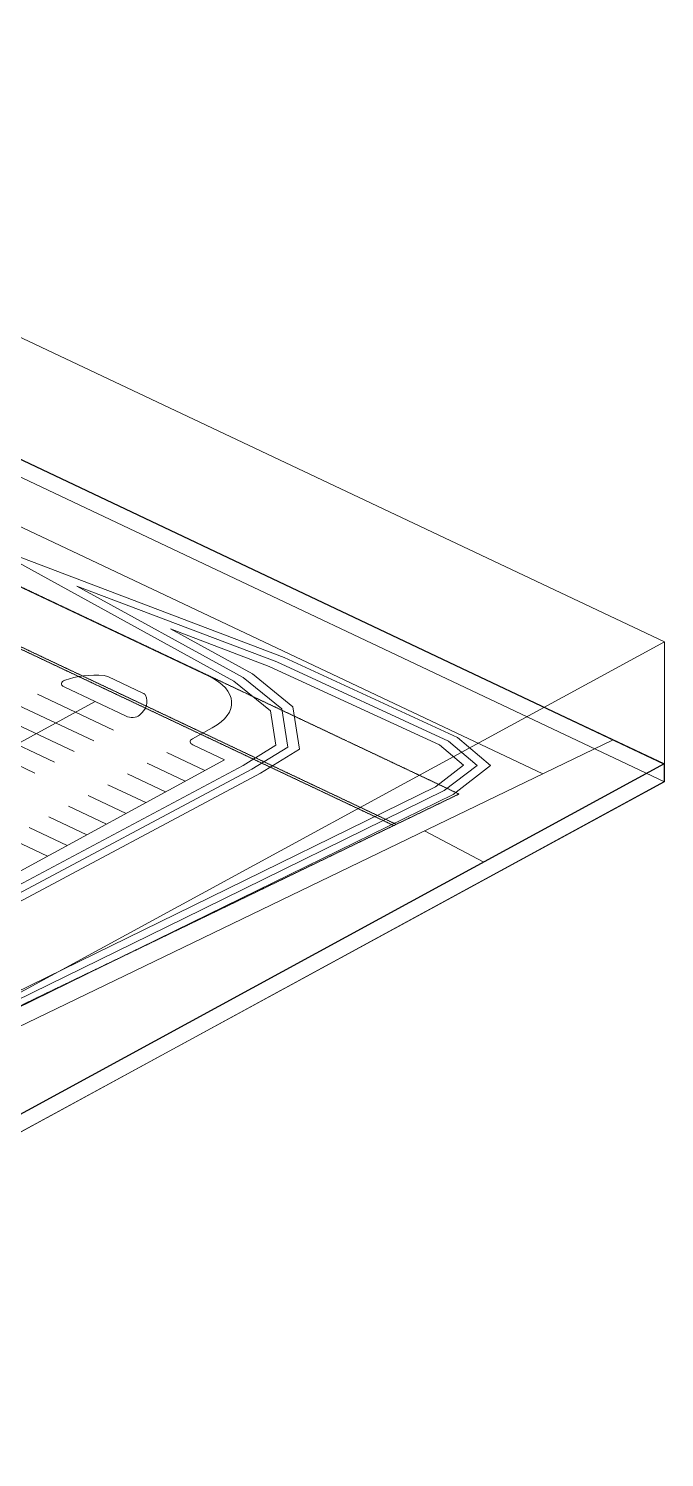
# Model space of a CAD drawing. Header units: inches. Extents: x 27328 to 120839, y -4075 to 4147.
# Drawn here: x 35248 to 37895, y -1801 to 4147 of the extents above; entities that cross this region are included whole.
import ezdxf

# ---------------------------------------------------------------- set-up
doc = ezdxf.new("R2010")
doc.units = ezdxf.units.IN
doc.header["$MEASUREMENT"] = 0
doc.linetypes.add('Hidden', pattern=[0.28125, 0.1875, -0.09375])
for name, color, linetype, lineweight in [('A-DETL', 90, 'Continuous', 9), ('A-PROP-SBCK', 71, 'Hidden', 15), ('C-TOPO', 7, 'Continuous', 9), ('G-ANNO-SYMB', 111, 'Continuous', 9)]:
    doc.layers.add(name, color=color, linetype=linetype, lineweight=lineweight)

msp = doc.modelspace()

# ---------------------------------------------------------------- linework, layer by layer
at = {"layer": 'A-DETL'}
for p, q in [((32455.3, 3378.7), (37388.9, 1045.4)), ((36311.4, 1529.5), (35058.6, 2005.2)), ((35058.6, 2005.2), (36103.1, 1431.2)), ((34953.5, 1945.4), (35998.1, 1451.4)), ((36280.8, 1510.7), (35449, 1826.6)), ((35449, 1826.6), (36141.4, 1446)), ((36250.2, 1491.9), (35839.3, 1647.9)), ((35839.3, 1647.9), (36179.8, 1460.8)), ((36958.4, 1165.1), (36250.2, 1491.9)), ((36996, 1180.7), (36280.8, 1510.7)), ((37033.5, 1196.3), (36311.4, 1529.5)), ((35580.7, 1449.1), (35724.2, 1381.2)), ((36103.1, 1431.2), (36254.8, 1307.7)), ((36141.4, 1446), (36301.7, 1315.5)), ((36179.8, 1460.8), (36348.6, 1323.4)), ((35601.1, 1226.5), (35285.2, 1375.9)), ((35396, 1406.8), (35654, 1284.7)), ((35525, 1345.8), (34052.1, 544.2)), ((35519.3, 1182), (35203.3, 1331.4)), ((36301.7, 1315.5), (36327, 1155.7)), ((36348.6, 1323.4), (36376.4, 1147.8)), ((35437.5, 1137.4), (35121.5, 1286.9)), ((36254.8, 1307.7), (36277.6, 1163.6)), ((35273.8, 1048.4), (34957.8, 1197.8)), ((35355.7, 1092.9), (35039.7, 1242.4)), ((36012.9, 1236.3), (35930, 1191.2)), ((37171.5, 1079.4), (37033.5, 1196.3)), ((37681.7, 1186.8), (34736.8, -235.4)), ((35823.7, 1133.3), (35981.6, 1058.6)), ((35931.8, 1165.4), (36063.5, 1103.1)), ((36277.6, 1163.6), (36141.4, 1080.3)), ((36327, 1155.7), (36177.3, 1064.1)), ((36376.4, 1147.8), (36213.2, 1047.9)), ((37058.1, 1080.6), (36958.4, 1165.1)), ((37114.8, 1080), (36996, 1180.7)), ((36063.5, 1103.1), (34508.8, 257.1)), ((36141.4, 1080.3), (34574.4, 244.5)), ((35741.8, 1088.8), (35899.8, 1014.1)), ((36941.3, 990.5), (37058.1, 1080.6)), ((36978.5, 974.9), (37114.8, 1080)), ((37015.7, 959.2), (37171.5, 1079.4)), ((36177.3, 1064.1), (34611.7, 229.1)), ((36213.2, 1047.9), (34649.1, 213.7)), ((35660, 1044.3), (35818, 969.5)), ((35496.3, 955.2), (35654.3, 880.5)), ((35578.2, 999.7), (35736.2, 925)), ((35860.6, 460.9), (36941.3, 990.5)), ((35894, 443.4), (36978.5, 974.9)), ((35927.3, 425.9), (37015.7, 959.2)), ((35414.5, 910.7), (35572.5, 836)), ((35332.7, 866.1), (35490.7, 791.4)), ((35169, 777.1), (35327, 702.4)), ((35250.9, 821.6), (35408.9, 746.9)), ((36896.7, 807.8), (37142.7, 676.7)), ((34885.4, -17.2), (35860.6, 460.9)), ((34909.2, -39.5), (35894, 443.4)), ((34932.9, -61.7), (35927.3, 425.9))]:
    msp.add_line(p, q, dxfattribs=at)
for centre, major_axis, start_param, end_param in [((35420.5, 1420.1), (36, 0), 2.189891, 3.962045), ((35525, 1345.8), (216, 0), 1.396583, 2.189891), ((35556.2, 1435.7), (36, 0), 0.820452, 1.396583), ((35793.5, 1340.1), (300, 0), 5.532841, 7.103637), ((35525, 1345.8), (216, 0), 5.734199, 6.527507), ((35699.6, 1367.8), (36, 0), 0.244321, 0.820452), ((35678.5, 1298.1), (36, 0), 3.962045, 5.734199), ((35956.4, 1178.8), (36, 0), 2.391248, 3.962045)]:
    msp.add_ellipse(centre, major_axis=major_axis, ratio=0.507323, start_param=start_param, end_param=end_param, dxfattribs=at)
at = {"layer": 'A-PROP-SBCK'}
for p, q in [((32385.3, 3162.1), (37039.7, 960.9)), ((34569.5, 1869.6), (36769.9, 828.9)), ((34577.1, 1875.8), (36778.5, 834.7)), ((37039.7, 960.9), (34735.9, -151.7))]:
    msp.add_line(p, q, dxfattribs=at)
at = {"layer": 'C-TOPO'}
for p, q in [((34586.5, 2650.7), (36080, 1944.3)), ((36080, 1944.3), (37026.7, 1496.6)), ((37894.8, 1086), (37026.7, 1496.6)), ((37894.8, 1086), (37193.7, 704.5)), ((37894.2, 1085.7), (37894.2, 1012.6)), ((37894.2, 1012), (37894.2, 1085.7)), ((37894.2, 1012.6), (32726.3, -1799.7)), ((37893.6, 1012.3), (37894.2, 1012)), ((37193.7, 704.5), (33335, -1395.5))]:
    msp.add_line(p, q, dxfattribs=at)
at = {"layer": 'C-TOPO', "lineweight": 25}
for p, q in [((36078.9, 1944.2), (34586.5, 2650)), ((37025.7, 1496.4), (36078.9, 1944.2)), ((37894.2, 1085.7), (37025.7, 1496.4)), ((37894.2, 1086.3), (32725.1, -1726.7))]:
    msp.add_line(p, q, dxfattribs=at)
at = {"layer": 'G-ANNO-SYMB'}
for p, q in [((32496.9, 4147.3), (37894.8, 1594.4)), ((32496.9, 3565.2), (37894.8, 1012.3)), ((37894.8, 1594.4), (32725.7, -1218.7)), ((37894.8, 1594.4), (37894.8, 1012.3)), ((37894.8, 1012.3), (32725.7, -1800.7))]:
    msp.add_line(p, q, dxfattribs=at)

doc.saveas('drawing.dxf')
